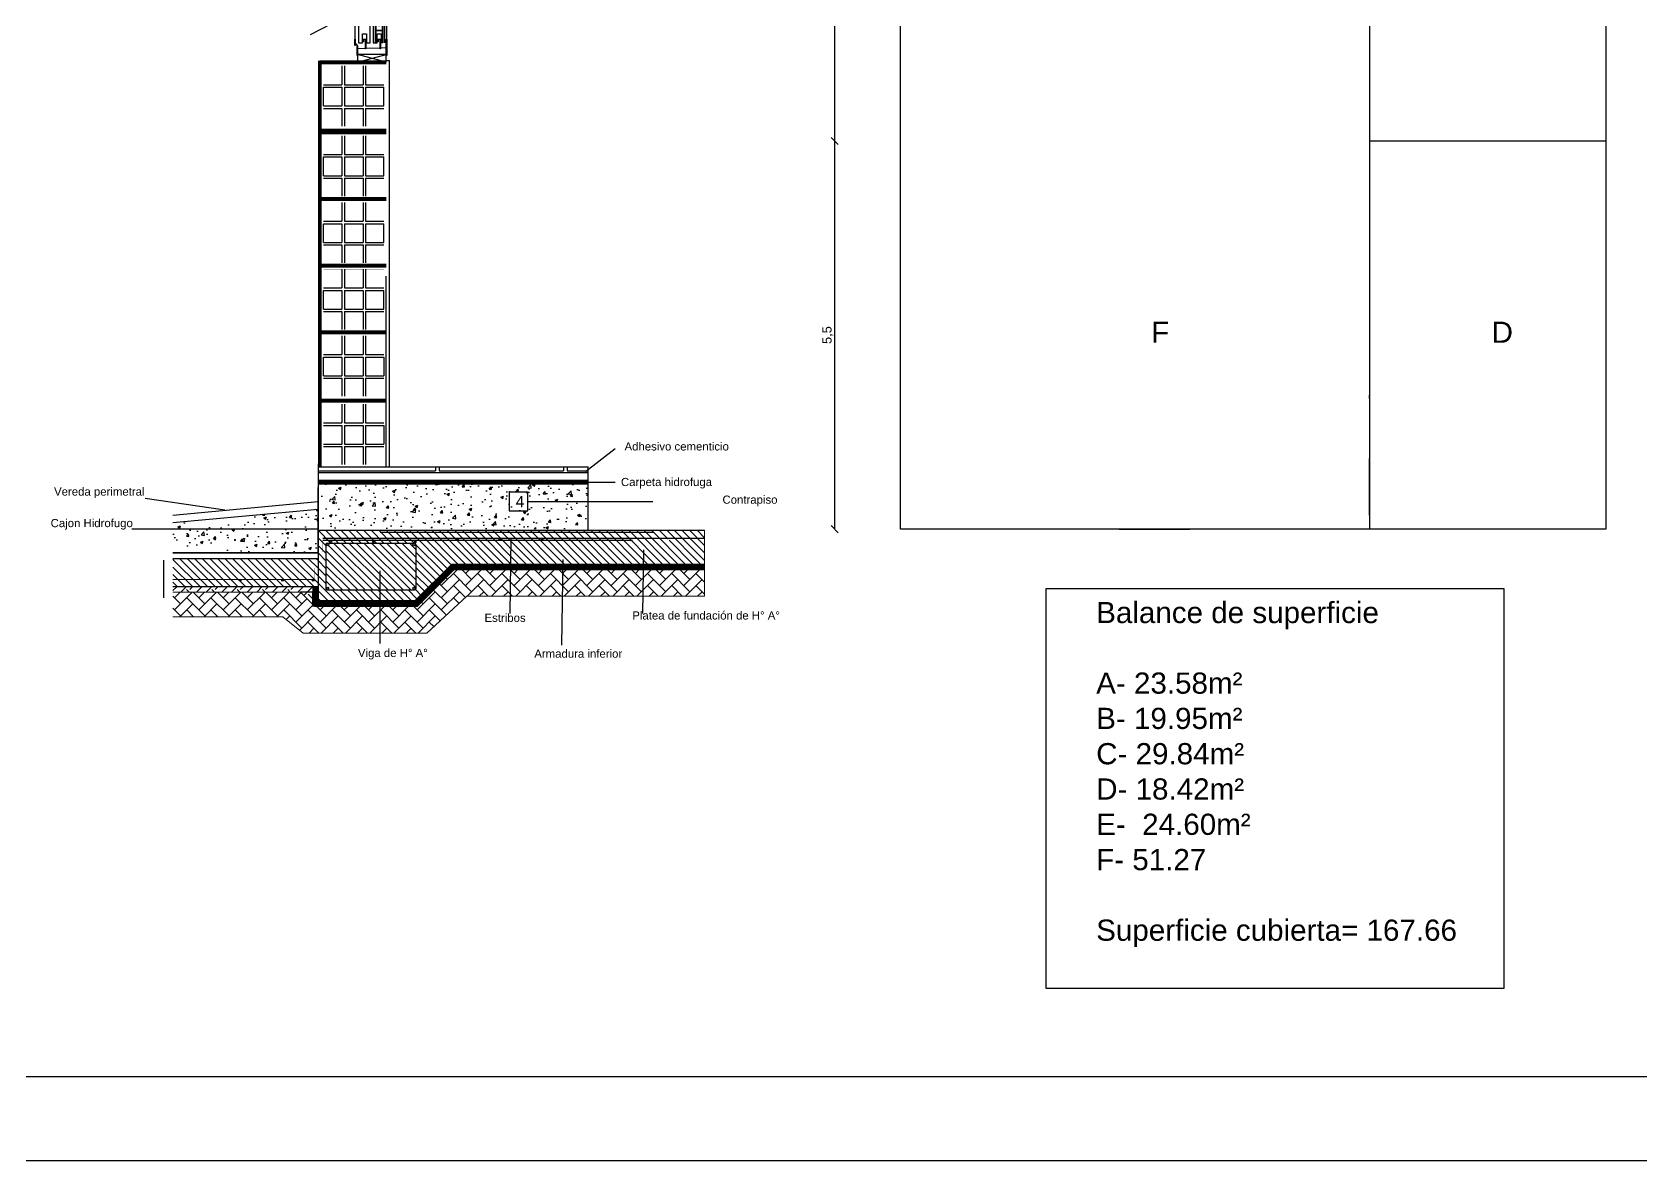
# Model space of a CAD drawing. Header units: millimetres. Extents: x 1356 to 2849, y 1307 to 1361.
# Drawn here: x 2541.13 to 2563.93, y 1326.13 to 1342.12 of the extents above; entities that cross this region are included whole.
import ezdxf

# ---------------------------------------------------------------- set-up
doc = ezdxf.new("R2010")
doc.units = ezdxf.units.MM
doc.linetypes.add('DASHED2', pattern=[0.375, 0.25, -0.125])
for name, color, linetype in [('13010100', 7, 'Continuous'), ('1301020', 4, 'Continuous'), ('1301050', 3, 'Continuous'), ('AUX1', 1, 'Continuous'), ('ejes', 8, 'DASHED2'), ('ESTRUCTURAS', 7, 'Continuous'), ('Muro', 3, 'Continuous')]:
    doc.layers.add(name, color=color, linetype=linetype)
doc.layers.add('MUROS', color=1, linetype='Continuous', lineweight=30)
doc.styles.get("Standard").update_dxf_attribs({"font": 'arial.ttf'})
doc.dimstyles.new('Joel', dxfattribs={"dimtxt": 0.13, "dimasz": 0.1, "dimexe": 1.25, "dimexo": 0.625, "dimgap": 0.0176, "dimtad": 1, "dimtxsty": 'Standard', "dimblk": 'OBLIQUE', "dimcen": 2.5, "dimse1": 1, "dimse2": 1, "dimclre": 256, "dimadec": 0, "dimazin": 0, "dimtfac": 1, "dimtmove": 0, "dimatfit": 3, "dimldrblk": 'OBLIQUE', "dimfxl": 1, "dimarcsym": 0})
pattern_1 = [(135, (3736.03363, 610.288544), (0.053707757, 0.053707757), [])]

# ---------------------------------------------------------------- blocks, each defined once
blk = doc.blocks.new('_Oblique')
at = {"color": 0, "linetype": 'ByBlock', "lineweight": -2}
blk.add_line((-0.5, -0.5), (0.5, 0.5), dxfattribs=at)
blk = doc.blocks.new('*D114')
at = {"color": 0, "lineweight": -2, "transparency": 16777216}
blk.add_line((2552.502, 1349.493), (2552.502, 1340.58), dxfattribs=at)
at = {"layer": 'Defpoints', "color": 0, "transparency": 16777216}
for p in [(2553.434, 1349.493), (2552.502, 1340.58), (2553.434, 1340.58)]:
    blk.add_point(p, dxfattribs=at)
at = {"color": 0, "lineweight": -2, "transparency": 16777216, "xscale": 0.1, "yscale": 0.1, "zscale": 0.1}
for p, rotation in [((2552.502, 1349.493), 90), ((2552.502, 1340.58), 270)]:
    blk.add_blockref('_Oblique', p, dxfattribs=dict(at, rotation=rotation))
at = {"color": 0, "transparency": 16777216, "insert": (2552.406, 1345.037), "char_height": 0.13, "attachment_point": 5, "rotation": 90}
blk.add_mtext('8,91', dxfattribs=at)
blk = doc.blocks.new('*D115')
at = {"color": 0, "lineweight": -2, "transparency": 16777216}
blk.add_line((2552.502, 1340.58), (2552.502, 1335.08), dxfattribs=at)
at = {"layer": 'Defpoints', "color": 0, "transparency": 16777216}
for p in [(2560.084, 1340.58), (2552.502, 1335.08), (2560.084, 1335.08)]:
    blk.add_point(p, dxfattribs=at)
at = {"color": 0, "lineweight": -2, "transparency": 16777216, "xscale": 0.1, "yscale": 0.1, "zscale": 0.1}
for p, rotation in [((2552.502, 1340.58), 90), ((2552.502, 1335.08), 270)]:
    blk.add_blockref('_Oblique', p, dxfattribs=dict(at, rotation=rotation))
at = {"color": 0, "transparency": 16777216, "insert": (2552.406, 1337.83), "char_height": 0.13, "attachment_point": 5, "rotation": 90}
blk.add_mtext('5,5', dxfattribs=at)
blk = doc.blocks.new('A$C4DB13172')
for p, q in [((0.2235, 0.0808), (0.2063, 0.1517)), ((0.2063, 0.1517), (0.2292, 0.1128)), ((0.2292, 0.1128), (0.3585, 0.177)), ((0, 0), (0.2075, 0.1071)), ((0.2075, 0.1071), (0.2235, 0.0808))]:
    blk.add_line(p, q)
blk = doc.blocks.new('A$C376E7DB5')
for p, q in [((0.1842, 0.5025), (0.1842, 0.232)), ((0.3174, 0.2935), (0.3174, 0.5025)), ((0.3174, 0.0679), (0.3174, 0.2435)), ((0.1842, 0.182), (0.1842, 0.0679))]:
    blk.add_line(p, q)
at = {"layer": '13010100'}
for p, q in [((0.2168, 0.5174), (0.2005, 0.5174)), ((0.2005, 0.5174), (0.2005, 0.2404)), ((0.2168, 0.481), (0.2168, 0.5174)), ((0.2333, 0.481), (0.2168, 0.481)), ((0.249, 0.5174), (0.2333, 0.5174)), ((0.2333, 0.5174), (0.2333, 0.481)), ((0.249, 0.2595), (0.249, 0.5174)), ((0.278, 0.5174), (0.2618, 0.5174)), ((0.2618, 0.5174), (0.2618, 0.2659)), ((0.278, 0.481), (0.278, 0.5174)), ((0.2945, 0.481), (0.278, 0.481)), ((0.3102, 0.5174), (0.2945, 0.5174)), ((0.2945, 0.5174), (0.2945, 0.481)), ((0.3102, 0.29), (0.3102, 0.5174)), ((0.249, 0.053), (0.249, 0.2095)), ((0.2618, 0.2159), (0.2618, 0.053)), ((0.3102, 0.053), (0.3102, 0.24)), ((0.2005, 0.1904), (0.2005, 0.053)), ((0.2168, 0.053), (0.2168, 0.0903)), ((0.2168, 0.0903), (0.2333, 0.0903)), ((0.2333, 0.0903), (0.2333, 0.053)), ((0.278, 0.053), (0.278, 0.0903)), ((0.278, 0.0903), (0.2945, 0.0903)), ((0.2945, 0.0903), (0.2945, 0.053)), ((0.2005, 0.053), (0.2168, 0.053)), ((0.2333, 0.053), (0.249, 0.053)), ((0.2618, 0.053), (0.278, 0.053))]:
    blk.add_line(p, q, dxfattribs=at)
for points in [[(0.2123, 0.5644), (0.2123, 0.566), (0.1958, 0.566), (0.1958, 0.5703), (0.1941, 0.5703), (0.1941, 0.5298, -0.414214), (0.1875, 0.5232), (0.1859, 0.5232), (0.1859, 0.5281), (0.1842, 0.5281), (0.1842, 0.5025), (0.1859, 0.5025), (0.1859, 0.5215), (0.1875, 0.5215, 0.414214), (0.1958, 0.5298), (0.1958, 0.5406), (0.2289, 0.5396), (0.2289, 0.5041), (0.2206, 0.5041), (0.2206, 0.5132), (0.219, 0.5132), (0.219, 0.5025), (0.2305, 0.5025), (0.2305, 0.5396), (0.2901, 0.5379), (0.2901, 0.5041), (0.2819, 0.5041), (0.2819, 0.5132), (0.2802, 0.5132), (0.2802, 0.5025), (0.2918, 0.5025), (0.2918, 0.5379), (0.3158, 0.5372), (0.3158, 0.5025), (0.3174, 0.5025), (0.3174, 0.5703), (0.3158, 0.5703), (0.3158, 0.5662), (0.2992, 0.5662), (0.2992, 0.5646)], [(0.2123, 0.006), (0.2123, 0.0043), (0.1958, 0.0043), (0.1958, 0), (0.1941, 0), (0.1941, 0.0406, 0.414214), (0.1875, 0.0472), (0.1859, 0.0472), (0.1859, 0.0422), (0.1842, 0.0422), (0.1842, 0.0679), (0.1859, 0.0679), (0.1859, 0.0488), (0.1875, 0.0488, -0.414214), (0.1958, 0.0406), (0.1958, 0.0298), (0.2289, 0.0307), (0.2289, 0.0662), (0.2206, 0.0662), (0.2206, 0.0571), (0.219, 0.0571), (0.219, 0.0679), (0.2305, 0.0679), (0.2305, 0.0308), (0.2901, 0.0324), (0.2901, 0.0662), (0.2819, 0.0662), (0.2819, 0.0571), (0.2802, 0.0571), (0.2802, 0.0679), (0.2918, 0.0679), (0.2918, 0.0324), (0.3158, 0.0331), (0.3158, 0.0679), (0.3174, 0.0679), (0.3174, 0), (0.3158, 0), (0.3158, 0.0041), (0.2992, 0.0041), (0.2992, 0.0058)]]:
    blk.add_lwpolyline(points, format="xyb", dxfattribs=at)
at = {"layer": '1301020'}
for p, q in [((0.2894, 0.4457), (0.2828, 0.4457)), ((0.2828, 0.4457), (0.2828, 0.2763)), ((0.2894, 0.2796), (0.2894, 0.4457)), ((0.2828, 0.2263), (0.2828, 0.1247)), ((0.2894, 0.1247), (0.2894, 0.2296)), ((0.2828, 0.1247), (0.2894, 0.1247))]:
    blk.add_line(p, q, dxfattribs=at)
for points in [[(0.2992, 0.5646), (0.3158, 0.5646), (0.3158, 0.5389), (0.3158, 0.5389), (0.2918, 0.5396), (0.2918, 0.5396), (0.2918, 0.5422), (0.2901, 0.5422), (0.2901, 0.5396), (0.2305, 0.5412), (0.2305, 0.5422), (0.2289, 0.5422), (0.2289, 0.5413), (0.1958, 0.5422), (0.1958, 0.5644), (0.2123, 0.5644)], [(0.2992, 0.0058), (0.3158, 0.0058), (0.3158, 0.0314), (0.3158, 0.0314), (0.2918, 0.0308), (0.2918, 0.0308), (0.2918, 0.0281), (0.2901, 0.0281), (0.2901, 0.0307), (0.2305, 0.0291), (0.2305, 0.0281), (0.2289, 0.0281), (0.2289, 0.0291), (0.1958, 0.0281), (0.1958, 0.006), (0.2123, 0.006)]]:
    blk.add_lwpolyline(points, dxfattribs=at)
at = {"layer": '1301050'}
for points in [[(0.2981, 0.5157), (0.3001, 0.5157), (0.3001, 0.5033), (0.2981, 0.5033), (0.2981, 0.5054), (0.2964, 0.5054), (0.2964, 0.5017), (0.3001, 0.5017), (0.3001, 0.4671), (0.3001, 0.4671), (0.2719, 0.4671), (0.2719, 0.5017), (0.2756, 0.5017), (0.2756, 0.5054), (0.2739, 0.5054), (0.2739, 0.5033), (0.2719, 0.5033), (0.2719, 0.5157), (0.2739, 0.5157), (0.2739, 0.5137), (0.2756, 0.5137), (0.2756, 0.5174), (0.2703, 0.5174), (0.2703, 0.4384), (0.2752, 0.4384), (0.2752, 0.4401), (0.2719, 0.4401), (0.2719, 0.4654), (0.3001, 0.4654), (0.3001, 0.4401), (0.2967, 0.4401), (0.2967, 0.4384), (0.3017, 0.4384), (0.3017, 0.5174), (0.2964, 0.5174), (0.2964, 0.5137), (0.2981, 0.5137)], [(0.2981, 0.0547), (0.3001, 0.0547), (0.3001, 0.0671), (0.2981, 0.0671), (0.2981, 0.0651), (0.2964, 0.0651), (0.2964, 0.0688), (0.3001, 0.0688), (0.3001, 0.1034), (0.3001, 0.1034), (0.2719, 0.1034), (0.2719, 0.0688), (0.2756, 0.0688), (0.2756, 0.0651), (0.2739, 0.0651), (0.2739, 0.0671), (0.2719, 0.0671), (0.2719, 0.0547), (0.2739, 0.0547), (0.2739, 0.0568), (0.2756, 0.0568), (0.2756, 0.0531), (0.2703, 0.0531), (0.2703, 0.132), (0.2752, 0.132), (0.2752, 0.1304), (0.2719, 0.1304), (0.2719, 0.105), (0.3001, 0.105), (0.3001, 0.1304), (0.2967, 0.1304), (0.2967, 0.132), (0.3017, 0.132), (0.3017, 0.0531), (0.2964, 0.0531), (0.2964, 0.0568), (0.2981, 0.0568)]]:
    blk.add_lwpolyline(points, close=True, dxfattribs=at)
for p in [(0, 0.1369), (0, 0.0869)]:
    blk.add_blockref('A$C4DB13172', p)

msp = doc.modelspace()

# ---------------------------------------------------------------- hatches: boundary and pattern name
h = msp.add_hatch()
h.set_pattern_fill('AR-CONC,_O', color=256, scale=0.053387)
h.set_pattern_definition([(50, (2508.10182, 1304.7313), (0.3829213, -0.0335013), [0.04004, -0.44044]), (355, (2508.1018, 1304.7313), (-0.0740747, 0.4015703), [0.032032, -0.352352]), (100.4514, (2508.13373, 1304.7285), (0.3088468, 0.3680688), [0.0340288, -0.3743164]), (46.1842, (2508.1018, 1304.83807), (0.5697644, -0.088365), [0.06006, -0.66066]), (96.6356, (2508.1493, 1304.8307), (0.498985, 0.520049), [0.051043, -0.5614745]), (351.1842, (2508.1018, 1304.83807), (0.498985, 0.5200494), [0.048048, -0.528528]), (21, (2508.1552, 1304.81137), (0.3186687, -0.2149448), [0.04004, -0.44044]), (326, (2508.1552, 1304.81137), (0.129898, 0.3871334), [0.032032, -0.352352]), (71.4514, (2508.18176, 1304.79346), (0.4485668, 0.1721883), [0.0340288, -0.3743164]), (37.5, (2508.10182, 1304.7313), (0.00649174, 0.1777209), [0, -0.348081, 0, -0.3576906, 0, -0.3536866]), (7.5, (2508.10182, 1304.7313), (0.14044404, 0.21056324), [0, -0.20393704, 0, -0.340073, 0, -0.1348013]), (327.5, (2507.98277, 1304.7313), (0.28498997, -0.0120413), [0, -0.1334667, 0, -0.416416, 0, -0.5525519]), (317.5, (2507.92938, 1304.7313), (0.3113436, 0.0534427), [0, -0.1735066, 0, -0.2765429, 0, -0.392392])])
h.paths.add_polyline_path([(2545.18087, 1335.72161), (2545.18087, 1335.08097), (2549.00787, 1335.08097), (2549.00787, 1335.72161)])
h = msp.add_hatch()
h.set_pattern_fill('AR-CONC,_O', color=256, scale=0.053387)
h.set_pattern_definition([(50, (2509.0252, 1304.39626), (0.3829213, -0.0335013), [0.04004, -0.44044]), (355, (2509.0252, 1304.39626), (-0.0740747, 0.4015703), [0.032032, -0.352352]), (100.4514, (2509.05712, 1304.39347), (0.3088468, 0.3680688), [0.0340288, -0.3743164]), (46.1842, (2509.0252, 1304.50303), (0.5697644, -0.088365), [0.06006, -0.66066]), (96.6356, (2509.0727, 1304.49567), (0.498985, 0.520049), [0.051043, -0.5614745]), (351.1842, (2509.0252, 1304.50303), (0.498985, 0.5200494), [0.048048, -0.528528]), (21, (2509.0786, 1304.47634), (0.3186687, -0.2149448), [0.04004, -0.44044]), (326, (2509.0786, 1304.47634), (0.129898, 0.3871334), [0.032032, -0.352352]), (71.4514, (2509.10515, 1304.45843), (0.4485668, 0.1721883), [0.0340288, -0.3743164]), (37.5, (2509.02521, 1304.39626), (0.00649174, 0.1777209), [0, -0.348081, 0, -0.3576906, 0, -0.3536866]), (7.5, (2509.02521, 1304.39626), (0.14044404, 0.21056324), [0, -0.203937, 0, -0.340073, 0, -0.1348013]), (327.5, (2508.90616, 1304.39626), (0.28498997, -0.0120413), [0, -0.1334667, 0, -0.416416, 0, -0.5525519]), (317.5, (2508.85277, 1304.39626), (0.3113436, 0.0534427), [0, -0.1735066, 0, -0.2765429, 0, -0.392392])])
h.paths.add_polyline_path([(2545.18087, 1334.74594), (2545.18087, 1335.36476), (2543.12446, 1335.17257), (2543.12446, 1334.74594)])
at = {"lineweight": 9, "ltscale": 0.1}
h = msp.add_hatch(dxfattribs=at)
h.set_pattern_fill('LINE', color=256, scale=0.023923, angle=45, style=0)
h.set_pattern_definition(pattern_1)
h.paths.add_polyline_path([(2546.56773, 1334.86288, 0.41421356), (2546.5478, 1334.88282), (2545.31254, 1334.88282, 0.41421356), (2545.2926, 1334.86288), (2545.2926, 1334.23867, 0.41421356), (2545.31254, 1334.21873), (2546.0607, 1334.21873), (2546.0607, 1334.06813), (2545.18087, 1334.06813), (2545.18087, 1335.06491), (2550.65979, 1335.06491), (2550.65979, 1334.9495), (2547.91723, 1334.9495), (2547.91263, 1334.58646), (2547.07688, 1334.58646), (2546.55856, 1334.06813), (2546.0607, 1334.06813), (2546.0607, 1334.21873), (2546.5478, 1334.21873, 0.41421356), (2546.56773, 1334.23867)])
h.paths.add_polyline_path([(2546.57129, 1334.89942, 1), (2546.54737, 1334.89942, 1)], flags=16)
h.paths.add_polyline_path([(2547.16877, 1334.93592, 1), (2547.14485, 1334.93592, 1)], flags=16)
h.paths.add_polyline_path([(2545.9763, 1334.89942, 1), (2545.95237, 1334.89942, 1)], flags=16)
h.paths.add_polyline_path([(2547.76947, 1334.93592, 1), (2547.74555, 1334.93592, 1)], flags=16)
h.paths.add_polyline_path([(2545.35358, 1334.89942, 1), (2545.3775, 1334.89942, 1)], flags=16)
h.paths.add_polyline_path([(2547.91723, 1334.9495), (2550.65979, 1334.9495), (2550.65979, 1334.58646), (2547.91263, 1334.58646)], flags=17)
h.paths.add_polyline_path([(2548.36827, 1334.93592, 1), (2548.34435, 1334.93592, 1)], flags=16)
h.paths.add_polyline_path([(2548.96713, 1334.93592, 1), (2548.94321, 1334.93592, 1)], flags=16)
h.paths.add_polyline_path([(2549.56599, 1334.93592, 1), (2549.54207, 1334.93592, 1)], flags=16)
h.paths.add_polyline_path([(2550.16486, 1334.93592, 1), (2550.14093, 1334.93592, 1)], flags=16)
h = msp.add_hatch(dxfattribs=at)
h.set_pattern_fill('ANSI31', color=256, scale=0.023923, style=0)
h.set_pattern_definition([(135, (3704.69577, 609.439775), (0.053707757, 0.053707757), [])])
h.paths.add_polyline_path([(2545.2926, 1334.86288), (2545.29844, 1334.87698), (2545.31254, 1334.88282), (2546.5478, 1334.88282), (2546.56189, 1334.87698), (2546.56773, 1334.86288), (2546.56773, 1334.64817), (2545.34087, 1334.64817), (2545.34087, 1334.36787), (2545.2926, 1334.36787)])
h.paths.add_polyline_path([(2546.55553, 1334.85963, 1), (2546.52682, 1334.85963, 1)], flags=16)
h.paths.add_polyline_path([(2545.33567, 1334.85963, 1), (2545.30696, 1334.85963, 1)], flags=16)
h.paths.add_polyline_path([(2545.34087, 1334.64817), (2546.56773, 1334.64817), (2546.56773, 1334.23867), (2546.56189, 1334.22457), (2546.5478, 1334.21873), (2546.0607, 1334.21873), (2546.0607, 1334.36787), (2545.34087, 1334.36787)])
h.paths.add_polyline_path([(2546.49042, 1334.35507, 1), (2546.51435, 1334.35507, 1)], flags=16)
h.paths.add_polyline_path([(2546.52682, 1334.24432, 1), (2546.55553, 1334.24432, 1)], flags=16)
h.paths.add_polyline_path([(2546.0607, 1334.36787), (2546.0607, 1334.21873), (2545.31254, 1334.21873), (2545.29844, 1334.22457), (2545.2926, 1334.23867), (2545.2926, 1334.34677, 0.67486315), (2545.31318, 1334.35507, 0.67486315), (2545.2926, 1334.36337), (2545.2926, 1334.36787)])
h.paths.add_polyline_path([(2545.91366, 1334.35507, 1), (2545.88973, 1334.35507, 1)], flags=16)
h.paths.add_polyline_path([(2545.30696, 1334.24432, 1), (2545.33567, 1334.24432, 1)], flags=16)
h = msp.add_hatch(dxfattribs=at)
h.set_pattern_fill('LINE', color=256, scale=0.023923, angle=45, style=0)
h.set_pattern_definition(pattern_1)
h.paths.add_polyline_path([(2544.66598, 1334.35507, 1), (2544.68991, 1334.35507, 1)], flags=16)
h.paths.add_polyline_path([(2544.06529, 1334.35507, 1), (2544.08922, 1334.35507, 1)], flags=16)
h.paths.add_polyline_path([(2545.12424, 1334.35507, 1), (2545.10032, 1334.35507, 1)], flags=16)
h.paths.add_polyline_path([(2543.46482, 1334.35507, 1), (2543.48874, 1334.35507, 1)], flags=16)
h.paths.add_polyline_path([(2543.12446, 1334.6662), (2543.12446, 1334.26749), (2545.18087, 1334.26749), (2545.18087, 1334.6662)])
h = msp.add_hatch(dxfattribs=at)
h.set_pattern_fill('AR-HBONE', color=256, scale=0.001196, style=0)
h.set_pattern_definition([(135, (3704.69577, 609.43978), (-2e-17, 0.171864822), [0.364580343, -0.12152678]), (45, (3704.60984, 609.52571), (-2e-17, 0.171864822), [0.364580343, -0.12152678])])
h.paths.add_polyline_path([(2549.52357, 1334.50672), (2550.65979, 1334.50672), (2550.65956, 1334.13064), (2549.51606, 1334.13064)])
h.paths.add_polyline_path([(2548.65452, 1334.50672), (2549.52357, 1334.50672), (2549.51606, 1334.13064), (2548.64788, 1334.13064)])
h.paths.add_polyline_path([(2547.91162, 1334.50672), (2548.65452, 1334.50672), (2548.64788, 1334.13064), (2547.90687, 1334.13064)])
h.paths.add_polyline_path([(2547.10991, 1334.50672), (2547.91162, 1334.50672), (2547.90687, 1334.13064), (2547.29033, 1334.13064), (2546.72326, 1333.60808), (2546.0607, 1333.60808), (2546.0607, 1333.98839), (2546.59159, 1333.98839)])
h.paths.add_polyline_path([(2543.12446, 1334.18775), (2543.12446, 1333.83878), (2544.68183, 1333.83878), (2544.97034, 1333.60808), (2546.0607, 1333.60808), (2546.0607, 1333.98839), (2545.13004, 1333.98839), (2544.93069, 1334.18775)])
h = msp.add_hatch(dxfattribs=at)
h.set_pattern_fill('EARTH', color=256, scale=0.039871, angle=45, style=0)
h.set_pattern_definition([(135, (3736.03363, 610.28854), (-3e-17, 0.358051712), [0.25318079, -0.25318079]), (135, (3736.10076, 610.35568), (-3e-17, 0.358051712), [0.25318079, -0.25318079]), (135, (3736.1679, 610.42281), (-3e-17, 0.358051712), [0.25318079, -0.25318079]), (45, (3736.1679, 610.46757), (0.358051712, 3e-17), [0.25318079, -0.25318079]), (45, (3736.10076, 610.5347), (0.358051712, 3e-17), [0.25318079, -0.25318079]), (45, (3736.03363, 610.60184), (0.358051712, 3e-17), [0.25318079, -0.25318079])])
h.paths.add_polyline_path([(2544.93069, 1334.18775), (2545.10113, 1334.18775), (2545.10113, 1334.0173)])
h.paths.add_polyline_path([(2543.12446, 1334.26749), (2543.12446, 1334.18775), (2545.141, 1334.18775), (2545.141, 1334.26749)])

# ---------------------------------------------------------------- linework, layer by layer
for p, q in [((2553.43444, 1335.08027), (2553.43444, 1349.49325)), ((2560.08444, 1346.49325), (2560.08444, 1339.58027)), ((2563.43444, 1343.98041), (2563.43444, 1335.08027)), ((2546.14849, 1341.69849), (2545.73978, 1341.8047)), ((2545.73978, 1341.69849), (2546.14849, 1341.8047)), ((2546.14849, 1341.72121), (2546.19178, 1341.72121)), ((2546.19178, 1335.96185), (2546.19178, 1341.72121)), ((2545.2251, 1340.7538), (2545.2251, 1341.67719)), ((2545.2251, 1341.67719), (2546.14849, 1341.67719)), ((2545.51935, 1341.64256), (2545.51935, 1341.37709)), ((2545.55398, 1341.64256), (2545.55398, 1341.37709)), ((2545.81945, 1341.64256), (2545.81945, 1341.37709)), ((2545.85408, 1341.64256), (2545.85408, 1341.37709)), ((2545.25973, 1341.37709), (2545.51935, 1341.37709)), ((2545.25973, 1341.34246), (2545.51935, 1341.34246)), ((2545.25973, 1341.07699), (2545.25973, 1341.34246)), ((2545.51935, 1341.34246), (2545.51935, 1341.07699)), ((2545.55398, 1341.37709), (2545.81945, 1341.37709)), ((2545.55398, 1341.34246), (2545.81945, 1341.34246)), ((2545.55398, 1341.34246), (2545.55398, 1341.07699)), ((2545.81945, 1341.34246), (2545.81945, 1341.07699)), ((2545.85408, 1341.37709), (2546.11386, 1341.37709)), ((2545.85408, 1341.34246), (2546.11386, 1341.34246)), ((2545.85408, 1341.34246), (2545.85408, 1341.07699)), ((2546.11386, 1341.07699), (2546.11386, 1341.34246)), ((2545.25973, 1341.07699), (2545.51935, 1341.07699)), ((2545.25973, 1341.04236), (2545.51935, 1341.04236)), ((2545.51935, 1341.04236), (2545.51935, 1340.78843)), ((2545.55398, 1341.07699), (2545.81945, 1341.07699)), ((2545.55398, 1341.04236), (2545.81945, 1341.04236)), ((2545.55398, 1341.04236), (2545.55398, 1340.78843)), ((2545.81945, 1341.04236), (2545.81945, 1340.78843)), ((2545.85408, 1341.07699), (2546.11386, 1341.07699)), ((2545.85408, 1341.04236), (2546.11386, 1341.04236)), ((2545.85408, 1341.04236), (2545.85408, 1340.78843)), ((2545.2251, 1339.76448), (2545.2251, 1340.68787)), ((2545.2251, 1340.68787), (2546.14849, 1340.68787)), ((2545.51935, 1340.65324), (2545.51935, 1340.38777)), ((2545.55398, 1340.65324), (2545.55398, 1340.38777)), ((2545.81945, 1340.65324), (2545.81945, 1340.38777)), ((2545.85408, 1340.65324), (2545.85408, 1340.38777)), ((2560.08444, 1340.58027), (2563.43444, 1340.58027)), ((2561.43427, 1340.58027), (2563.23444, 1340.58027)), ((2545.25973, 1340.38777), (2545.51935, 1340.38777)), ((2545.25973, 1340.35314), (2545.51935, 1340.35314)), ((2545.25973, 1340.08767), (2545.25973, 1340.35314)), ((2545.51935, 1340.35314), (2545.51935, 1340.08767)), ((2545.55398, 1340.38777), (2545.81945, 1340.38777)), ((2545.55398, 1340.35314), (2545.81945, 1340.35314)), ((2545.55398, 1340.35314), (2545.55398, 1340.08767)), ((2545.81945, 1340.35314), (2545.81945, 1340.08767)), ((2545.85408, 1340.38777), (2546.11386, 1340.38777)), ((2545.85408, 1340.35314), (2546.11386, 1340.35314)), ((2545.85408, 1340.35314), (2545.85408, 1340.08767)), ((2546.11386, 1340.08767), (2546.11386, 1340.35314)), ((2545.25973, 1340.08767), (2545.51935, 1340.08767)), ((2545.25973, 1340.05304), (2545.51935, 1340.05304)), ((2545.51935, 1340.05304), (2545.51935, 1339.79911)), ((2545.55398, 1340.08767), (2545.81945, 1340.08767)), ((2545.55398, 1340.05304), (2545.81945, 1340.05304)), ((2545.55398, 1340.05304), (2545.55398, 1339.79911)), ((2545.81945, 1340.05304), (2545.81945, 1339.79911)), ((2545.85408, 1340.08767), (2546.11386, 1340.08767)), ((2545.85408, 1340.05304), (2546.11386, 1340.05304)), ((2545.85408, 1340.05304), (2545.85408, 1339.79911)), ((2545.2251, 1338.81979), (2545.2251, 1339.74318)), ((2545.2251, 1339.74318), (2546.14849, 1339.74318)), ((2545.51935, 1339.70855), (2545.51935, 1339.44308)), ((2545.55398, 1339.70855), (2545.55398, 1339.44308)), ((2545.81945, 1339.70855), (2545.81945, 1339.44308)), ((2545.85408, 1339.70855), (2545.85408, 1339.44308)), ((2545.25973, 1339.44308), (2545.51935, 1339.44308)), ((2545.55398, 1339.44308), (2545.81945, 1339.44308)), ((2545.85408, 1339.44308), (2546.11386, 1339.44308)), ((2560.08444, 1339.58027), (2560.08444, 1338.28027)), ((2545.25973, 1339.40845), (2545.51935, 1339.40845)), ((2545.25973, 1339.14298), (2545.25973, 1339.40845)), ((2545.51935, 1339.40845), (2545.51935, 1339.14298)), ((2545.55398, 1339.40845), (2545.81945, 1339.40845)), ((2545.55398, 1339.40845), (2545.55398, 1339.14298)), ((2545.81945, 1339.40845), (2545.81945, 1339.14298)), ((2545.85408, 1339.40845), (2546.11386, 1339.40845)), ((2545.85408, 1339.40845), (2545.85408, 1339.14298)), ((2546.11386, 1339.14298), (2546.11386, 1339.40845)), ((2545.25973, 1339.14298), (2545.51935, 1339.14298)), ((2545.25973, 1339.10835), (2545.51935, 1339.10835)), ((2545.51935, 1339.10835), (2545.51935, 1338.85442)), ((2545.55398, 1339.14298), (2545.81945, 1339.14298)), ((2545.55398, 1339.10835), (2545.81945, 1339.10835)), ((2545.55398, 1339.10835), (2545.55398, 1338.85442)), ((2545.81945, 1339.10835), (2545.81945, 1338.85442)), ((2545.85408, 1339.14298), (2546.11386, 1339.14298)), ((2545.85408, 1339.10835), (2546.11386, 1339.10835)), ((2545.85408, 1339.10835), (2545.85408, 1338.85442)), ((2545.2251, 1337.8751), (2545.2251, 1338.79849)), ((2545.2251, 1338.79849), (2546.14849, 1338.79849)), ((2545.51935, 1338.76386), (2545.51935, 1338.49839)), ((2545.55398, 1338.76386), (2545.55398, 1338.49839)), ((2545.81945, 1338.76386), (2545.81945, 1338.49839)), ((2545.85408, 1338.76386), (2545.85408, 1338.49839)), ((2546.14849, 1335.96185), (2546.14849, 1338.66689)), ((2545.25973, 1338.49839), (2545.51935, 1338.49839)), ((2545.25973, 1338.46376), (2545.51935, 1338.46376)), ((2545.25973, 1338.19828), (2545.25973, 1338.46376)), ((2545.51935, 1338.46376), (2545.51935, 1338.19828)), ((2545.55398, 1338.49839), (2545.81945, 1338.49839)), ((2545.55398, 1338.46376), (2545.81945, 1338.46376)), ((2545.55398, 1338.46376), (2545.55398, 1338.19828)), ((2545.81945, 1338.46376), (2545.81945, 1338.19828)), ((2545.85408, 1338.49839), (2546.11386, 1338.49839)), ((2545.85408, 1338.46376), (2546.11386, 1338.46376)), ((2545.85408, 1338.46376), (2545.85408, 1338.19828)), ((2546.11386, 1338.19828), (2546.11386, 1338.46376)), ((2560.08444, 1338.28027), (2560.08444, 1335.08027)), ((2545.25973, 1338.19828), (2545.51935, 1338.19828)), ((2545.25973, 1338.16366), (2545.51935, 1338.16366)), ((2545.51935, 1338.16366), (2545.51935, 1337.90972)), ((2545.55398, 1338.19828), (2545.81945, 1338.19828)), ((2545.55398, 1338.16366), (2545.81945, 1338.16366)), ((2545.55398, 1338.16366), (2545.55398, 1337.90972)), ((2545.81945, 1338.16366), (2545.81945, 1337.90972)), ((2545.85408, 1338.19828), (2546.11386, 1338.19828)), ((2545.85408, 1338.16366), (2546.11386, 1338.16366)), ((2545.85408, 1338.16366), (2545.85408, 1337.90972)), ((2545.2251, 1336.93041), (2545.2251, 1337.8538)), ((2545.2251, 1337.8538), (2546.14849, 1337.8538)), ((2545.51935, 1337.81917), (2545.51935, 1337.5537)), ((2545.55398, 1337.81917), (2545.55398, 1337.5537)), ((2545.81945, 1337.81917), (2545.81945, 1337.5537)), ((2545.85408, 1337.81917), (2545.85408, 1337.5537)), ((2545.25973, 1337.5537), (2545.51935, 1337.5537)), ((2545.25973, 1337.51907), (2545.51935, 1337.51907)), ((2545.25973, 1337.25359), (2545.25973, 1337.51907)), ((2545.51935, 1337.51907), (2545.51935, 1337.25359)), ((2545.55398, 1337.5537), (2545.81945, 1337.5537)), ((2545.55398, 1337.51907), (2545.81945, 1337.51907)), ((2545.55398, 1337.51907), (2545.55398, 1337.25359)), ((2545.81945, 1337.51907), (2545.81945, 1337.25359)), ((2545.85408, 1337.5537), (2546.11386, 1337.5537)), ((2545.85408, 1337.51907), (2546.11386, 1337.51907)), ((2545.85408, 1337.51907), (2545.85408, 1337.25359)), ((2546.11386, 1337.51907), (2546.11386, 1337.25359)), ((2545.25973, 1337.25359), (2545.51935, 1337.25359)), ((2545.25973, 1337.21897), (2545.51935, 1337.21897)), ((2545.51935, 1337.21897), (2545.51935, 1336.96503)), ((2545.55398, 1337.25359), (2545.81945, 1337.25359)), ((2545.55398, 1337.21897), (2545.81945, 1337.21897)), ((2545.55398, 1337.21897), (2545.55398, 1336.96503)), ((2545.81945, 1337.21897), (2545.81945, 1336.96503)), ((2545.85408, 1337.25359), (2546.11386, 1337.25359)), ((2545.85408, 1337.21897), (2546.11386, 1337.21897)), ((2545.85408, 1337.21897), (2545.85408, 1336.96503)), ((2560.08444, 1336.93027), (2560.08444, 1336.98027)), ((2545.2251, 1335.96185), (2545.2251, 1336.88525)), ((2545.2251, 1336.88525), (2546.14849, 1336.88525)), ((2545.51935, 1336.85062), (2545.51935, 1336.58514)), ((2545.55398, 1336.85062), (2545.55398, 1336.58514)), ((2545.81945, 1336.85062), (2545.81945, 1336.58514)), ((2545.85408, 1336.85062), (2545.85408, 1336.58514)), ((2545.25973, 1336.58514), (2545.51935, 1336.58514)), ((2545.25973, 1336.55052), (2545.51935, 1336.55052)), ((2545.51935, 1336.55052), (2545.51935, 1336.28504)), ((2545.55398, 1336.58514), (2545.81945, 1336.58514)), ((2545.55398, 1336.55052), (2545.81945, 1336.55052)), ((2545.55398, 1336.55052), (2545.55398, 1336.28504)), ((2545.81945, 1336.55052), (2545.81945, 1336.28504)), ((2545.85408, 1336.58514), (2546.11386, 1336.58514)), ((2545.85408, 1336.55052), (2546.11386, 1336.55052)), ((2545.85408, 1336.55052), (2545.85408, 1336.28504)), ((2546.11386, 1336.55052), (2546.11386, 1336.28504)), ((2545.25973, 1336.28504), (2545.51935, 1336.28504)), ((2545.25973, 1336.25041), (2545.51935, 1336.25041)), ((2545.51935, 1336.25041), (2545.51935, 1335.99648)), ((2545.55398, 1336.28504), (2545.81945, 1336.28504)), ((2545.55398, 1336.25041), (2545.81945, 1336.25041)), ((2545.55398, 1336.25041), (2545.55398, 1335.99648)), ((2545.81945, 1336.25041), (2545.81945, 1335.99648)), ((2545.85408, 1336.28504), (2546.11386, 1336.28504)), ((2545.85408, 1336.25041), (2546.11386, 1336.25041)), ((2545.85408, 1336.25041), (2545.85408, 1335.99648)), ((2548.97315, 1335.89675), (2549.38992, 1336.2247)), ((2545.18087, 1336.00437), (2545.18087, 1335.08097)), ((2560.08444, 1335.28027), (2560.08444, 1336.08027)), ((2545.18087, 1335.96185), (2549.00787, 1335.96185)), ((2545.18087, 1335.90847), (2546.84571, 1335.90847)), ((2545.18087, 1335.88177), (2549.00787, 1335.88177)), ((2545.18087, 1335.775), (2549.00787, 1335.775)), ((2546.84571, 1335.96185), (2546.84571, 1335.90847)), ((2546.8991, 1335.96185), (2546.8991, 1335.90847)), ((2546.8991, 1335.90847), (2548.66086, 1335.90847)), ((2548.66086, 1335.96185), (2548.66086, 1335.90847)), ((2548.71424, 1335.96185), (2548.71424, 1335.90847)), ((2548.71424, 1335.90847), (2549.00787, 1335.90847)), ((2549.00787, 1335.05428), (2549.00787, 1335.96185)), ((2545.18087, 1335.72161), (2549.00787, 1335.72161)), ((2549.00787, 1335.72161), (2545.18087, 1335.72161)), ((2545.18087, 1334.74594), (2545.18087, 1335.66933)), ((2549.00787, 1335.74831), (2549.38992, 1335.74831)), ((2549.00787, 1335.08097), (2549.00787, 1335.72161)), ((2543.85836, 1335.3484), (2542.7304, 1335.51289)), ((2543.12446, 1335.27981), (2545.18087, 1335.472)), ((2543.12446, 1335.17257), (2545.18087, 1335.36476)), ((2548.15547, 1335.47106), (2549.92528, 1335.47106)), ((2545.18087, 1335.08097), (2542.54124, 1335.08097)), ((2545.18087, 1335.06491), (2550.65979, 1335.06491)), ((2546.06175, 1335.06491), (2549.93126, 1335.06491)), ((2546.06175, 1335.06491), (2549.93126, 1335.06491)), ((2546.06175, 1335.03822), (2549.93126, 1335.03822)), ((2557.73444, 1335.08027), (2553.43444, 1335.08027)), ((2559.73444, 1335.08027), (2557.73444, 1335.08027)), ((2563.43444, 1335.08027), (2559.73444, 1335.08027)), ((2542.99698, 1334.10647), (2542.99698, 1334.64034)), ((2545.18087, 1334.74594), (2543.12446, 1334.74594)), ((2518.40486, 1327.32459), (2584.7182, 1327.32459)), ((2585.5182, 1326.1307), (2518.40486, 1326.1307))]:
    msp.add_line(p, q)
msp.add_line((2550.65979, 1335.06491), (2550.65979, 1334.34764), dxfattribs=at)
at = {"ltscale": 0.1}
for p, q in [((2543.12446, 1334.26749), (2545.18087, 1334.26749)), ((2545.10113, 1334.18775), (2544.93069, 1334.18775))]:
    msp.add_line(p, q, dxfattribs=at)
for points, const_width in [([(2545.2034, 1340.73037), (2545.2034, 1341.71904)], 0.04617), ([(2546.14849, 1341.69849), (2545.2034, 1341.69849)], 0.04617), ([(2545.2251, 1340.7538), (2545.2251, 1341.67719), (2546.14849, 1341.67719), (2546.14849, 1340.7538), (2545.2251, 1340.7538)], 0.000115), ([(2545.25973, 1341.37709), (2545.25973, 1341.64256), (2545.51935, 1341.64256)], 0.000115), ([(2545.55398, 1341.64256), (2545.81945, 1341.64256)], 0.000115), ([(2545.85408, 1341.64256), (2546.11386, 1341.64256), (2546.11386, 1341.37709)], 0.000115), ([(2545.51935, 1340.78843), (2545.25973, 1340.78843), (2545.25973, 1341.04236)], 0.000115), ([(2546.11386, 1341.04236), (2546.11386, 1340.78843), (2545.85408, 1340.78843)], 0.000115), ([(2545.81945, 1340.78843), (2545.55398, 1340.78843)], 0.000115), ([(2546.14849, 1340.73189), (2545.2034, 1340.73189)], 0.04617), ([(2545.2034, 1340.73189), (2546.14849, 1340.73189)], 0.04617), ([(2545.2034, 1339.74105), (2545.2034, 1340.72972)], 0.04617), ([(2546.14849, 1340.70917), (2545.2034, 1340.70917)], 0.04617), ([(2545.2251, 1339.76448), (2545.2251, 1340.68787), (2546.14849, 1340.68787), (2546.14849, 1339.76448), (2545.2251, 1339.76448)], 0.000115), ([(2545.25973, 1340.38777), (2545.25973, 1340.65324), (2545.51935, 1340.65324)], 0.000115), ([(2545.55398, 1340.65324), (2545.81945, 1340.65324)], 0.000115), ([(2545.85408, 1340.65324), (2546.11386, 1340.65324), (2546.11386, 1340.38777)], 0.000115), ([(2545.51935, 1339.79911), (2545.25973, 1339.79911), (2545.25973, 1340.05304)], 0.000115), ([(2546.11386, 1340.05304), (2546.11386, 1339.79911), (2545.85408, 1339.79911)], 0.000115), ([(2545.2034, 1338.79636), (2545.2034, 1339.78503)], 0.04617), ([(2546.14849, 1339.76448), (2545.2034, 1339.76448)], 0.04617), ([(2545.2251, 1338.81979), (2545.2251, 1339.74318), (2546.14849, 1339.74318), (2546.14849, 1338.81979), (2545.2251, 1338.81979)], 0.000115), ([(2545.25973, 1339.44308), (2545.25973, 1339.70855), (2545.51935, 1339.70855)], 0.000115), ([(2545.81945, 1339.79911), (2545.55398, 1339.79911)], 0.000115), ([(2545.55398, 1339.70855), (2545.81945, 1339.70855)], 0.000115), ([(2545.85408, 1339.70855), (2546.11386, 1339.70855), (2546.11386, 1339.44308)], 0.000115), ([(2545.51935, 1338.85442), (2545.25973, 1338.85442), (2545.25973, 1339.10835)], 0.000115), ([(2546.11386, 1339.10835), (2546.11386, 1338.85442), (2545.85408, 1338.85442)], 0.000115), ([(2545.2034, 1337.85167), (2545.2034, 1338.84034)], 0.04617), ([(2546.14849, 1338.81979), (2545.2034, 1338.81979)], 0.04617), ([(2545.2251, 1337.8751), (2545.2251, 1338.79849), (2546.14849, 1338.79849), (2546.14849, 1337.8751), (2545.2251, 1337.8751)], 0.000115), ([(2545.25973, 1338.49839), (2545.25973, 1338.76386), (2545.51935, 1338.76386)], 0.000115), ([(2545.81945, 1338.85442), (2545.55398, 1338.85442)], 0.000115), ([(2545.55398, 1338.76386), (2545.81945, 1338.76386)], 0.000115), ([(2545.85408, 1338.76386), (2546.11386, 1338.76386), (2546.11386, 1338.49839)], 0.000115), ([(2545.51935, 1337.90972), (2545.25973, 1337.90972), (2545.25973, 1338.16366)], 0.000115), ([(2546.11386, 1338.16366), (2546.11386, 1337.90972), (2545.85408, 1337.90972)], 0.000115), ([(2545.2034, 1336.90698), (2545.2034, 1337.89565)], 0.04617), ([(2546.14849, 1337.8751), (2545.2034, 1337.8751)], 0.04617), ([(2545.2251, 1336.93041), (2545.2251, 1337.8538), (2546.14849, 1337.8538), (2546.14849, 1336.93041), (2545.2251, 1336.93041)], 0.000115), ([(2545.25973, 1337.5537), (2545.25973, 1337.81917), (2545.51935, 1337.81917)], 0.000115), ([(2545.81945, 1337.90972), (2545.55398, 1337.90972)], 0.000115), ([(2545.55398, 1337.81917), (2545.81945, 1337.81917)], 0.000115), ([(2545.85408, 1337.81917), (2546.11386, 1337.81917), (2546.11386, 1337.5537)], 0.000115), ([(2545.51935, 1336.96503), (2545.25973, 1336.96503), (2545.25973, 1337.21897)], 0.000115), ([(2546.11386, 1337.21897), (2546.11386, 1336.96503), (2545.85408, 1336.96503)], 0.000115), ([(2545.2034, 1336.90698), (2546.14849, 1336.90698)], 0.04617), ([(2545.2034, 1335.96185), (2545.2034, 1336.90698)], 0.04617), ([(2545.81945, 1336.96503), (2545.55398, 1336.96503)], 0.000115), ([(2545.2251, 1335.96185), (2545.2251, 1336.88525), (2546.14849, 1336.88525), (2546.14849, 1335.96185), (2545.2251, 1335.96185)], 0.000115), ([(2545.25973, 1336.58514), (2545.25973, 1336.85062), (2545.51935, 1336.85062)], 0.000115), ([(2545.55398, 1336.85062), (2545.81945, 1336.85062)], 0.000115), ([(2545.85408, 1336.85062), (2546.11386, 1336.85062), (2546.11386, 1336.58514)], 0.000115), ([(2545.25973, 1336.28504), (2545.25973, 1336.55052)], 0.000115), ([(2545.51935, 1335.99648), (2545.25973, 1335.99648), (2545.25973, 1336.25041)], 0.000115), ([(2546.11386, 1336.25041), (2546.11386, 1335.99648), (2545.85408, 1335.99648)], 0.000115), ([(2545.81945, 1335.99648), (2545.4996, 1335.99648)], 0.000115), ([(2545.18087, 1335.74831), (2549.00787, 1335.74831)], 0.05339)]:
    msp.add_lwpolyline(points, dxfattribs=dict(const_width=const_width))
for points in [[(2545.73978, 1341.80526), (2545.73978, 1341.69849), (2546.14849, 1341.69849), (2546.14849, 1341.8047), (2545.73978, 1341.8047)], [(2560.08444, 1336.08027), (2560.08444, 1335.28027)]]:
    msp.add_lwpolyline(points)
for points in [[(2548.15547, 1335.60452), (2547.88854, 1335.60452), (2547.88854, 1335.33759), (2548.15547, 1335.33759)], [(2555.50274, 1334.24073), (2561.9851, 1334.24073), (2561.9851, 1328.57285), (2555.50274, 1328.57285)]]:
    msp.add_lwpolyline(points, close=True)
at = {"lineweight": 9, "ltscale": 0.1}
for points, const_width in [([(2550.65979, 1334.9495), (2545.24815, 1334.9495)], 0.00598), ([(2549.63927, 1334.91817), (2545.24815, 1334.91817)], 0.00598), ([(2545.24815, 1334.91817), (2545.24815, 1334.75814)], 0.00598), ([(2550.65979, 1334.54659), (2547.09339, 1334.54659), (2546.57507, 1334.02826), (2545.141, 1334.02826), (2545.141, 1334.26749)], 0.07974)]:
    msp.add_lwpolyline(points, dxfattribs=dict(at, const_width=const_width))
at = {"lineweight": 9, "ltscale": 0.1, "const_width": 0.00598}
msp.add_lwpolyline([(2546.5478, 1334.88282), (2545.31254, 1334.88282), (2545.29844, 1334.87698), (2545.2926, 1334.86288), (2545.2926, 1334.23867), (2545.29844, 1334.22457), (2545.31254, 1334.21873), (2546.5478, 1334.21873), (2546.56189, 1334.22457), (2546.56773, 1334.23867), (2546.56773, 1334.86288), (2546.56189, 1334.87698)], close=True, dxfattribs=at)
at = {"lineweight": 9, "ltscale": 0.1}
for points in [[(2543.12446, 1333.83878), (2544.68183, 1333.83878), (2544.97034, 1333.60808), (2546.72326, 1333.60808), (2547.29033, 1334.13064), (2550.65956, 1334.13064), (2550.65979, 1334.50672), (2547.10991, 1334.50672), (2546.59159, 1333.98839), (2545.13004, 1333.98839), (2544.93069, 1334.18775), (2543.12446, 1334.18775)], [(2545.12981, 1334.36787), (2543.12446, 1334.36787)], [(2545.13004, 1333.98839), (2545.10113, 1333.98839), (2545.10113, 1334.18775)], [(2545.10113, 1334.18775), (2545.18087, 1334.18775)]]:
    msp.add_lwpolyline(points, dxfattribs=at)
at = {"layer": 'AUX1'}
for p, q in [((2547.90378, 1333.88651), (2547.91723, 1334.9495)), ((2548.63559, 1333.4348), (2548.65701, 1334.64817)), ((2549.78346, 1333.88651), (2549.7969, 1334.78718)), ((2546.0607, 1333.45804), (2546.0607, 1334.49082))]:
    msp.add_line(p, q, dxfattribs=at)
at = {"layer": 'ejes', "linetype": 'Continuous', "ltscale": 0.1}
msp.add_line((2545.18087, 1335.06491), (2545.18087, 1334.86555), dxfattribs=at)
at = {"layer": 'ESTRUCTURAS', "color": 4}
for p, q in [((2550.65979, 1334.9495), (2545.24815, 1334.9495)), ((2549.63927, 1334.91817), (2545.24815, 1334.91817))]:
    msp.add_line(p, q, dxfattribs=at)
at = {"layer": 'ESTRUCTURAS', "color": 3}
for p, q in [((2545.2926, 1334.86288), (2545.2926, 1334.23867)), ((2545.31254, 1334.88282), (2546.5478, 1334.88282)), ((2546.56773, 1334.86288), (2546.56773, 1334.23867)), ((2545.31254, 1334.21873), (2546.5478, 1334.21873))]:
    msp.add_line(p, q, dxfattribs=at)
at = {"layer": 'ESTRUCTURAS', "color": 4, "const_width": 0.00598}
for points in [[(2545.12981, 1334.36787), (2545.12981, 1334.5302)], [(2543.12446, 1334.36787), (2545.12981, 1334.36787)]]:
    msp.add_lwpolyline(points, dxfattribs=at)
at = {"layer": 'ESTRUCTURAS', "color": 4}
for centre, radius in [((2545.32132, 1334.85963), 0.01435), ((2545.36554, 1334.89942), 0.01196), ((2545.96433, 1334.89942), 0.01196), ((2546.54118, 1334.85963), 0.01435), ((2546.55933, 1334.89942), 0.01196), ((2547.15681, 1334.93592), 0.01196), ((2547.75751, 1334.93592), 0.01196), ((2548.35631, 1334.93592), 0.01196), ((2544.07726, 1334.35507), 0.01196), ((2544.67795, 1334.35507), 0.01196), ((2545.11228, 1334.35507), 0.01196), ((2545.32132, 1334.24432), 0.01435), ((2546.54118, 1334.24432), 0.01435)]:
    msp.add_circle(centre, radius, dxfattribs=at)
at = {"layer": 'ESTRUCTURAS', "color": 3}
for centre, start, end in [((2545.31254, 1334.86288), 90, 180), ((2546.5478, 1334.86288), 0, 90), ((2545.31254, 1334.23867), 180, 270), ((2546.5478, 1334.23867), 270, 0)]:
    msp.add_arc(centre, 0.01994, start, end, dxfattribs=at)
at = {"layer": 'Muro'}
msp.add_line((2557.53444, 1335.08027), (2556.53444, 1335.08027), dxfattribs=at)
msp.add_lwpolyline([(2556.53444, 1335.08027), (2557.53444, 1335.08027)], dxfattribs=at)
at = {"layer": 'MUROS'}
for p, q in [((2545.18087, 1335.06491), (2545.18087, 1334.86555)), ((2545.18087, 1335.06491), (2545.18087, 1334.06813)), ((2543.12446, 1334.74594), (2545.18087, 1334.74594)), ((2543.12446, 1334.6662), (2545.18087, 1334.6662)), ((2546.55856, 1334.06813), (2547.07688, 1334.58646)), ((2546.59159, 1333.98839), (2547.10991, 1334.50672)), ((2547.07688, 1334.58646), (2550.65979, 1334.58646)), ((2547.10991, 1334.50672), (2550.65979, 1334.50672)), ((2543.12446, 1334.26749), (2545.18087, 1334.26749)), ((2545.13004, 1333.98839), (2544.93069, 1334.18775)), ((2545.13004, 1333.98839), (2546.59159, 1333.98839)), ((2545.18087, 1334.06813), (2546.55856, 1334.06813))]:
    msp.add_line(p, q, dxfattribs=at)

# ---------------------------------------------------------------- block references
at = {"xscale": 3.405963213576712, "yscale": 3.405963213576712, "zscale": 3.405963213576712}
msp.add_blockref('A$C376E7DB5', (2545.07294, 1341.79061), dxfattribs=at)

# ---------------------------------------------------------------- texts
for s, p in [('Estribos ', (2547.54091, 1333.76642)), ('Platea de fundación de H° A° ', (2549.63494, 1333.79978)), ('Viga de H° A° ', (2545.74667, 1333.26896)), ('Armadura inferior', (2548.24632, 1333.25887))]:
    msp.add_text(s, height=0.115424).set_placement(p)
at = {"attachment_point": 1}
for s, width, gutter_width, insert, char_height in [('F', 5.3475464, 12.5, (2556.98915, 1338.02022), 0.3), ('D', 5.3475464, 12.5, (2561.81401, 1338.02022), 0.3), ('Adhesivo cementicio', 2.7038976, 14.428, (2549.52521, 1336.31015), 0.115424), ('Carpeta hidrofuga', 2.7038976, 14.428, (2549.47421, 1335.8061), 0.115424), ('Vereda perimetral', 1.420228, 14.428, (2541.4402, 1335.67052), 0.115424), ('Contrapiso', 2.7038976, 14.428, (2550.91332, 1335.55587), 0.115424), ('Cajon Hidrofugo', 1.420228, 14.428, (2541.39171, 1335.22401), 0.115424), ('Balance de superficie \\P\\PA- 23.58m²\\PB- 19.95m²\\PC- 29.84m²\\PD- 18.42m²\\PE-  24.60m²\\PF- 51.27\\P\\PSuperficie cubierta= 167.66', 8.8548579, 12.5, (2556.20941, 1334.04931), 0.3)]:
    msp.add_mtext_dynamic_manual_height_columns(s, width=width, gutter_width=gutter_width, heights=[0], dxfattribs=dict(at, insert=insert, char_height=char_height))
at = {"insert": (2547.98198, 1335.55158), "char_height": 0.16016, "width": 0.2360023, "attachment_point": 1}
msp.add_mtext('{\\fArial|b0|i0|c0|p34;4}', dxfattribs=at)

# ---------------------------------------------------------------- dimensions: what is measured, and where the dimension line sits
for base, p1, p2, picture, middle in [((2552.50154, 1340.58027), (2553.43444, 1349.49325), (2553.43444, 1340.58027), '*D114', (2552.40581, 1345.03676)), ((2552.50154, 1335.08027), (2560.08444, 1340.58027), (2560.08444, 1335.08027), '*D115', (2552.40608, 1337.83027))]:
    dim = msp.add_linear_dim(base=base, p1=p1, p2=p2, angle=90, dimstyle='Joel', override={"dimfxl": 0.1, "dimarcsym": 2})
    dim.commit()
    dim.dimension.update_dxf_attribs({"geometry": picture, "text_midpoint": middle})

doc.saveas('drawing.dxf')
